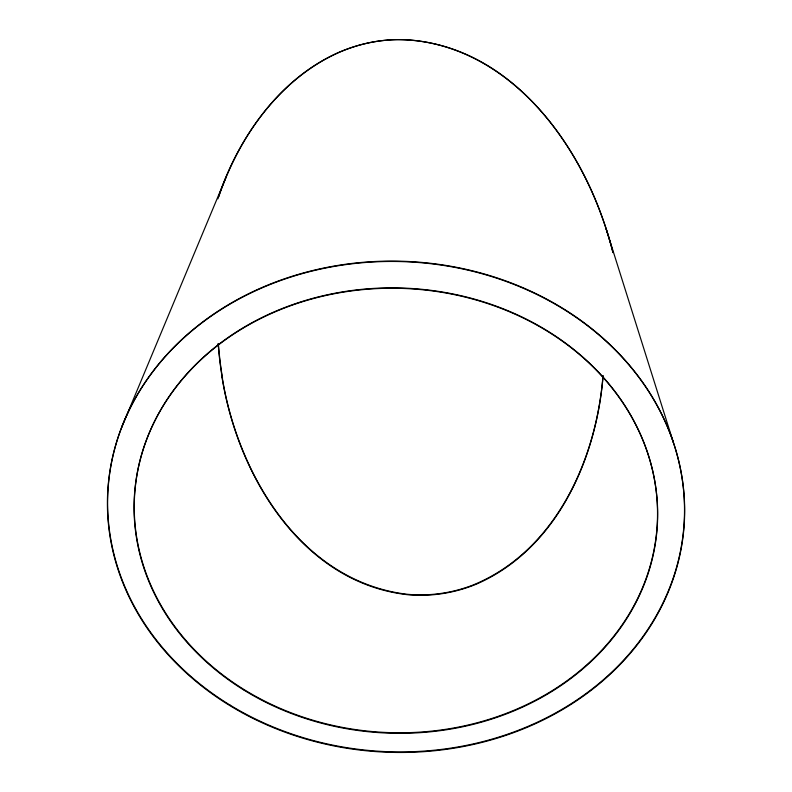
<?xml version="1.0" encoding="UTF-8"?>
<svg xmlns="http://www.w3.org/2000/svg" width="792" height="792" viewBox="0 0 792 792"><rect width="100%" height="100%" fill="white"/><g stroke="black" fill="none" stroke-linecap="round" stroke-linejoin="round"><path stroke-width="1.19" d="M603.118 375.507C596.604 458.608 556.994 548.906 476.606 584.041A140.907 134.026 -28.7 0 1 443.144 593.505A140.907 134.066 -28.7 0 1 408.741 594.832C301.673 583.466 237.55 474.784 222.057 377.348M602.959 376.21C596.148 460.479 554.925 552.034 472.2 585.367A141.006 134.135 -28.7 0 1 406.514 594.198C301.029 581.179 238.184 474.834 222.354 378.328M217.929 198.841C244.461 115.375 317.374 31.621 412.691 40.243C505.9 49.757 571.992 132.779 601.623 215.81A485.704 416.929 -44.3 0 1 613.018 252.628M218.661 196.772C239.233 137.016 278.487 79.814 337.451 52.985A131.225 109.454 -19.3 0 1 397.307 39.6C510.563 40.273 586.05 149.114 611.959 248.708A476.853 410.098 -44.1 0 1 612.83 252.173M121.602 427.502L226.146 177.061M605.939 228.324L673.418 442.57M222.542 378.309A451.935 403.366 4.3 0 1 218.384 343.669M222.166 377.329A452.143 403.564 4.3 0 1 218.176 343.52M242.005 712.642A288.714 245.421 2.6 0 0 684.437 520.255A288.714 245.421 2.6 0 0 261.657 288.021A288.714 245.421 2.6 0 0 242.005 712.642M244.243 690.287A261.885 222.463 2.6 0 0 656.509 534.976A261.885 222.463 2.6 0 0 286.823 307.108A261.885 222.463 2.6 0 0 244.243 690.287M230.274 705.236A288.545 245.322 2.6 0 0 683.387 531.848A288.545 245.322 2.6 0 0 274.507 282.437A288.545 245.322 2.6 0 0 230.274 705.236M247.262 691.515A261.726 222.374 2.6 0 0 656.687 531.491A261.726 222.374 2.6 0 0 283.694 307.959A261.726 222.374 2.6 0 0 247.262 691.515"/></g></svg>
